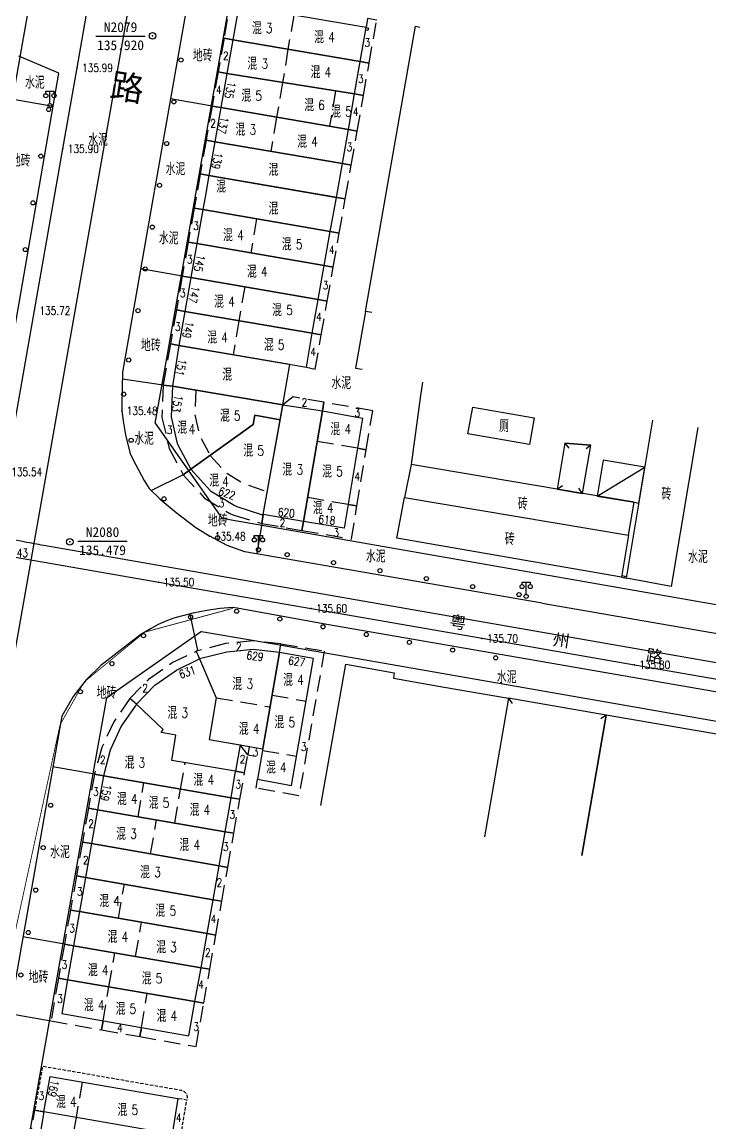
# Model space of a CAD drawing. Extents: x 529262 to 576451, y 2694391 to 2717535.
# Drawn here: x 563267.6 to 563351.5, y 2710639.8 to 2710773.9 of the extents above; entities that cross this region are included whole.
import ezdxf
from ezdxf.enums import TextEntityAlignment as Align
from ezdxf.xclip import XClip

# ---------------------------------------------------------------- set-up
doc = ezdxf.new("R2010")
doc.units = 0
doc.header["$XCLIPFRAME"] = 0
doc.linetypes.add('X5', pattern=[3, 2, -1])
for name, color, linetype in [('DLDW', 8, 'Continuous'), ('DLSS', 4, 'Continuous'), ('GCD', 8, 'Continuous'), ('JMD', 8, 'Continuous'), ('KZD', 8, 'Continuous'), ('PP-COM', 7, 'Continuous'), ('RD-中线', 40, 'Continuous'), ('RD-红线', 7, 'Continuous'), ('ZBTZ', 8, 'Continuous'), ('ZJ', 7, 'Continuous'), ('污水管径标注_W10-', 202, 'Continuous')]:
    doc.layers.add(name, color=color, linetype=linetype)
doc.styles.add('HZ', font='rs.shx', dxfattribs={"width": 0.8, "bigfont": 'hztxt.shx'})
doc.styles.add('等线体', font='simhei.ttf')
doc.linetypes.add('1161', pattern='A,0,[149,AAA.SHX,S=0.15,R=0,X=0,Y=0],-1.6', length=1.6)

# ---------------------------------------------------------------- blocks, each defined once
blk = doc.blocks.new('A$C19FD0107')
at = {"layer": 'RD-中线', "color": 8, "linetype": 'Continuous'}
blk.add_lwpolyline([(-7960.88, 14986.93), (-7915.56, 15243.04, 0.015839), (-7911.03, 15274.38), (-7907.82, 15303, -0.015839), (-7903.29, 15334.35), (-7712.17, 16414.53, 0.000335), (-7712.11, 16414.93), (-7698.73, 16491.12, 0.000054), (-7698.72, 16491.18), (-7681.61, 16588.75)], format="xyb", dxfattribs=at)
at = {"layer": 'RD-中线', "color": 8}
blk.add_lwpolyline([(-7433.31, 16268.2), (-7445.44, 16270.31, -0.00032), (-7446.07, 16270.42), (-7580.09, 16293.87, 0.002484), (-7581.56, 16294.12), (-7591.96, 16295.83, -0.002386), (-7593.37, 16296.07), (-7727.75, 16319.52, -0.004068), (-7730.15, 16319.96), (-7740.24, 16321.9, 0.004219), (-7742.73, 16322.35), (-7875.73, 16345.48, -0.003742), (-7877.94, 16345.88), (-7887.44, 16347.68, 0.004018), (-7889.81, 16348.11), (-8013.19, 16369.43)], format="xyb", dxfattribs=at)
at = {"layer": 'RD-红线', "color": 8, "linetype": 'Continuous', "flags": 128}
for points in [[(-7737.78, 16338.71), (-7736.39, 16346.57), (-7726.64, 16401.64), (-7724.02, 16416.44)], [(-7714.16, 16334.43), (-7712.76, 16342.33), (-7702.98, 16397.6), (-7700.38, 16412.34)], [(-7733.13, 16227.24), (-7721.47, 16293.09), (-7720.08, 16300.95)]]:
    blk.add_lwpolyline(points, dxfattribs=at)
at = {"layer": 'RD-红线', "color": 8}
blk.add_lwpolyline([(-7714.16, 16334.43), (-7706.03, 16322.84, 0.41489)], format="xyb", dxfattribs=at)
for points in [[(-7706.03, 16322.84), (-7698.13, 16321.46), (-7606.27, 16305.43), (-7601.34, 16304.57)], [(-7708.52, 16309.06), (-7700.65, 16307.69), (-7611.55, 16292.14), (-7603.67, 16290.76)]]:
    blk.add_lwpolyline(points, dxfattribs=at)
at = {"layer": 'RD-红线', "color": 8, "linetype": 'Continuous'}
blk.add_lwpolyline([(-7708.52, 16309.06), (-7720.08, 16300.95, 0.413537)], format="xyb", dxfattribs=at)
blk = doc.blocks.new('gc170')
at = {"color": 8, "linetype": 'Continuous'}
blk.add_circle((0, 0), 0.5, dxfattribs=at)
blk = doc.blocks.new('gc097')
at = {"color": 8}
for p, q in [((-1, 2.9), (-1, 3.5)), ((-1, 3.5), (1, 3.5)), ((0, 0.5), (0, 3.5)), ((1, 3.5), (1, 2.9))]:
    blk.add_line(p, q, dxfattribs=at)
for centre in [(-1, 2.4), (1, 2.4), (0, 0)]:
    blk.add_circle(centre, 0.5, dxfattribs=at)
blk = doc.blocks.new('gc117')
at = {"color": 8}
blk.add_circle((0, 0), 0.8, dxfattribs=at)
blk.add_point((0, 0), dxfattribs=at)
blk = doc.blocks.new('GC200')
at = {"linetype": 'Continuous', "const_width": 0.2, "flags": 128}
blk.add_lwpolyline([(-0.1, 0, 1), (0.1, 0, 1)], format="xyb", close=True, dxfattribs=at)

msp = doc.modelspace()

# ---------------------------------------------------------------- linework, layer by layer
at = {"layer": 'DLDW', "color": 252, "linetype": 'Continuous', "elevation": -527.72, "flags": 128}
msp.add_lwpolyline([(563310.225, 2710738.498), (563309.452, 2710738.647), (563308.249, 2710731.745), (563309.061, 2710731.591)], dxfattribs=at)
at = {"layer": 'DLDW', "color": 252, "linetype": 'Continuous', "elevation": 135.853, "flags": 128}
msp.add_lwpolyline([(563330.038, 2710725.68), (563329.45, 2710722.427), (563321.943, 2710723.736), (563322.531, 2710726.989)], close=True, dxfattribs=at)
at = {"layer": 'DLSS', "linetype": 'Continuous', "elevation": 137.239, "flags": 128}
for points in [[(563323.637, 2710818.073), (563310.679, 2710820.339), (563308.687, 2710820.128), (563306.118, 2710819.672), (563304.028, 2710818.989), (563301.798, 2710818.069), (563300.092, 2710816.733), (563298.591, 2710815.489), (563297.239, 2710814.091), (563295.926, 2710812.417), (563294.795, 2710810.774), (563293.758, 2710808.799), (563288.816, 2710782.34), (563283.585, 2710752.568)], [(563283.585, 2710752.568), (563279.838, 2710731.239), (563279.749, 2710727.225), (563279.742, 2710726.529)]]:
    msp.add_lwpolyline(points, dxfattribs=at)
at = {"layer": 'DLSS', "linetype": 'Continuous'}
for points in [[(563269.465, 2710752.568), (563272.077, 2710767.681), (563267.186, 2710769.729)], [(563265.124, 2710731.306), (563265.997, 2710733.691), (563266.383, 2710734.729), (563269.465, 2710752.568)], [(563279.742, 2710726.529), (563279.913, 2710725.296), (563280.186, 2710723.615), (563280.765, 2710721.296), (563281.445, 2710719.934), (563282.47, 2710718.064), (563283.108, 2710717.086), (563284.409, 2710715.753), (563286.384, 2710714.142), (563288.778, 2710712.32), (563290.479, 2710711.242)], [(563330.984, 2710703.096), (563294.737, 2710709.369), (563292.578, 2710710.14), (563290.479, 2710711.242)], [(563293.253, 2710702.575), (563291.763, 2710702.448), (563290.112, 2710702.193), (563288.415, 2710701.865), (563286.231, 2710701.296), (563285.321, 2710700.969), (563284.203, 2710700.497), (563283.332, 2710700.022), (563282.053, 2710699.297), (563277.183, 2710695.523), (563275.395, 2710693.775), (563273.819, 2710691.712), (563272.435, 2710689.339), (563266.05, 2710653.101), (563271.115, 2710652.194)], [(563364.998, 2710690.043), (563327.999, 2710696.468), (563304.738, 2710700.499), (563293.795, 2710702.504), (563293.253, 2710702.575)], [(563330.984, 2710703.096), (563364.062, 2710697.373), (563364.998, 2710697.212)]]:
    msp.add_lwpolyline(points, dxfattribs=at)
at = {"layer": 'DLSS', "linetype": 'Continuous', "const_width": 0.1, "elevation": 24.543, "flags": 128}
msp.add_lwpolyline([(563293.254, 2710702.46), (563282.549, 2710699.569), (563275.156, 2710693.485), (563272.229, 2710688.281), (563263.761, 2710649.245), (563261.067, 2710624.833), (563259.77, 2710618.629), (563259.595, 2710614.136), (563260.883, 2710610.583), (563262.962, 2710606.832), (563264.936, 2710604.632), (563270.037, 2710601.983), (563275.245, 2710600.289), (563315.937, 2710594.555), (563375.452, 2710586.437), (563385.68, 2710586.666), (563387.357, 2710587.117)], dxfattribs=at)
at = {"layer": 'JMD', "linetype": 'Continuous'}
for p, q in [((563333.763, 2710722.611), (563334.253, 2710721.979)), ((563336.914, 2710722.349), (563336.374, 2710721.884)), ((563337.682, 2710716.153, 135.733), (563343.527, 2710719.653, 135.733)), ((563332.808, 2710716.978), (563333.46, 2710717.442)), ((563335.914, 2710716.452), (563335.451, 2710717.104)), ((563341.023, 2710706.187), (563341.059, 2710706.384)), ((563326.889, 2710691.51), (563327.349, 2710690.856)), ((563338.789, 2710689.451), (563338.135, 2710688.99))]:
    msp.add_line(p, q, dxfattribs=at)
at = {"layer": 'JMD', "linetype": 'X5'}
for points in [[(563294.034, 2710775.877), (563294.223, 2710776.982), (563293.134, 2710777.168), (563292.215, 2710771.938), (563293.283, 2710771.75)], [(563304.213, 2710726.528), (563304.394, 2710727.573), (563300.624, 2710728.226), (563299.39, 2710727.274)], [(563288.163, 2710719.411), (563287.23, 2710718.753), (563289.853, 2710715.884), (563292.939, 2710714.003), (563293.401, 2710713.823), (563296.835, 2710712.808), (563296.982, 2710713.888)], [(563301.903, 2710713.067), (563301.711, 2710711.962), (563307.745, 2710710.915), (563308.412, 2710714.937), (563307.343, 2710715.114)], [(563298.972, 2710697.097), (563299.142, 2710698.129), (563295.767, 2710698.491), (563292.375, 2710698.169), (563288.819, 2710697.233), (563289.226, 2710696.295)], [(563298.972, 2710697.097), (563299.142, 2710698.129), (563304.432, 2710697.257), (563301.342, 2710679.622), (563296.125, 2710680.568), (563296.307, 2710681.671)]]:
    msp.add_lwpolyline(points, dxfattribs=at)
at = {"layer": 'JMD', "linetype": 'Continuous', "flags": 128}
for points, elevation in [([(563294.034, 2710775.877), (563293.283, 2710771.75), (563308.801, 2710769.095), (563309.521, 2710773.223)], 136.231), ([(563308.112, 2710765.147), (563308.801, 2710769.095), (563293.283, 2710771.75), (563292.536, 2710767.64)], -527.373), ([(563292.536, 2710767.64), (563291.832, 2710763.485), (563307.366, 2710760.807), (563308.112, 2710765.147)], 137.248), ([(563291.832, 2710763.485), (563291.093, 2710759.322), (563306.639, 2710756.663), (563307.366, 2710760.807)], 136.094), ([(563291.093, 2710759.322), (563290.373, 2710755.204), (563305.908, 2710752.541), (563306.639, 2710756.663)], 136.1), ([(563289.631, 2710751.058), (563288.901, 2710746.904), (563304.424, 2710744.231), (563305.161, 2710748.391)], 135.941), ([(563288.901, 2710746.904), (563288.17, 2710742.775), (563303.707, 2710740.101), (563304.424, 2710744.231)], 135.99), ([(563288.17, 2710742.775), (563287.447, 2710738.648), (563302.977, 2710735.975), (563303.707, 2710740.101)], 135.953), ([(563287.447, 2710738.648), (563286.714, 2710734.495), (563302.251, 2710731.836), (563302.977, 2710735.975)], 135.971), ([(563286.714, 2710734.495), (563285.915, 2710729.54), (563299.39, 2710727.274), (563300.23, 2710732.182)], 135.985), ([(563299.39, 2710727.274), (563304.213, 2710726.528), (563301.903, 2710713.067), (563296.982, 2710713.888), (563299.405, 2710727.359)], 135.985), ([(563299.063, 2710725.454), (563295.982, 2710726.008), (563295.777, 2710724.866), (563288.163, 2710719.411), (563290.58, 2710716.766), (563293.443, 2710715.021), (563293.782, 2710714.889), (563296.779, 2710713.916), (563296.982, 2710713.888)], 135.87), ([(563338.42, 2710720.507), (563337.682, 2710716.153), (563342.193, 2710715.388), (563342.796, 2710715.287), (563343.527, 2710719.653)], 135.733), ([(563289.226, 2710696.295), (563291.268, 2710691.583), (563290.388, 2710686.488), (563296.943, 2710685.356), (563298.972, 2710697.097), (563295.761, 2710697.44), (563292.551, 2710697.135), (563289.226, 2710696.295)], 136.148), ([(563281.533, 2710690.798), (563283.798, 2710693.106), (563286.423, 2710694.952), (563289.226, 2710696.295), (563291.268, 2710691.583), (563290.388, 2710686.488), (563294.192, 2710685.831), (563293.63, 2710682.634), (563285.836, 2710683.94), (563286.342, 2710687.003), (563284.544, 2710687.333), (563284.798, 2710687.721), (563281.533, 2710690.798)], 135.692), ([(563281.533, 2710690.798), (563279.685, 2710688.128), (563278.329, 2710685.197), (563277.524, 2710682.067), (563293.08, 2710679.393), (563293.63, 2710682.634), (563285.836, 2710683.94), (563286.342, 2710687.003), (563284.544, 2710687.333), (563284.798, 2710687.721), (563281.533, 2710690.798)], 135.692), ([(563292.338, 2710675.247), (563293.08, 2710679.393), (563277.524, 2710682.067), (563276.793, 2710677.93)], 135.706), ([(563291.609, 2710671.092), (563292.338, 2710675.247), (563276.793, 2710677.93), (563276.052, 2710673.802)], 135.698), ([(563290.878, 2710666.971), (563291.609, 2710671.092), (563276.052, 2710673.802), (563275.332, 2710669.683), (563290.878, 2710666.971)], 135.691), ([(563290.151, 2710662.849), (563290.878, 2710666.971), (563275.332, 2710669.683), (563274.604, 2710665.517)], 135.712), ([(563273.866, 2710661.364), (563289.42, 2710658.682), (563290.151, 2710662.849), (563274.604, 2710665.517)], 135.7), ([(563273.126, 2710657.221), (563288.674, 2710654.546), (563289.42, 2710658.682), (563273.866, 2710661.364)], 135.7), ([(563272.428, 2710653.083), (563287.92, 2710650.38), (563288.674, 2710654.546), (563273.126, 2710657.221)], 135.7), ([(563271.033, 2710645.432), (563286.59, 2710642.74), (563285.885, 2710638.406), (563270.248, 2710641.127)], 135.744), ([(563270.248, 2710641.127), (563269.54, 2710637.017), (563285.119, 2710634.267), (563285.885, 2710638.406)], 135.742)]:
    msp.add_lwpolyline(points, close=True, dxfattribs=dict(at, elevation=elevation))
at = {"layer": 'JMD', "linetype": 'X5', "flags": 128}
for points, elevation in [([(563300.716, 2710774.739), (563300.008, 2710770.6)], 136.246), ([(563300.008, 2710770.6), (563299.359, 2710766.548)], 136.246), ([(563299.359, 2710766.548), (563298.629, 2710762.313)], 136.246), ([(563298.629, 2710762.313), (563297.918, 2710758.155)], 136.246), ([(563296.188, 2710749.932), (563295.472, 2710745.773)], 135.941), ([(563294.73, 2710741.646), (563294.019, 2710737.517)], 135.953), ([(563294.019, 2710737.517), (563293.309, 2710733.366)], 135.953), ([(563308.495, 2710721.969), (563303.575, 2710722.814)], -527.138), ([(563307.343, 2710715.114), (563302.4, 2710715.963)], 135.746), ([(563291.268, 2710691.583), (563297.823, 2710690.45)], 135.692), ([(563296.918, 2710685.163), (563301.052, 2710684.441)], 137.242), ([(563286.927, 2710680.451), (563287.465, 2710683.667)], 135.698), ([(563281.745, 2710677.075), (563282.457, 2710681.219)], 135.698), ([(563286.214, 2710676.304), (563286.927, 2710680.451)], 135.698), ([(563283.264, 2710672.546), (563283.979, 2710676.69)], 135.691), ([(563279.341, 2710664.704), (563280.066, 2710668.857)], 135.7), ([(563281.434, 2710660.059), (563282.148, 2710664.222)], 135.7), ([(563278.189, 2710656.35), (563278.904, 2710660.495)], 135.7), ([(563277.475, 2710652.202), (563278.189, 2710656.35)], 135.7), ([(563282.14, 2710651.388), (563282.855, 2710655.547)], 135.7), ([(563274.925, 2710644.759), (563274.174, 2710640.444)], 135.744), ([(563274.174, 2710640.444), (563273.447, 2710636.327)], 135.744)]:
    msp.add_lwpolyline(points, dxfattribs=dict(at, elevation=elevation))
at = {"layer": 'JMD', "linetype": 'X5'}
for points, elevation in [([(563308.801, 2710769.095), (563309.902, 2710768.901), (563310.825, 2710774.141), (563309.71, 2710774.332), (563309.521, 2710773.223)], 136.231), ([(563293.283, 2710771.75), (563292.215, 2710771.938), (563291.492, 2710767.823), (563292.536, 2710767.64)], 136.231), ([(563308.112, 2710765.147), (563309.206, 2710764.954), (563309.902, 2710768.901), (563308.801, 2710769.095)], 137.248), ([(563292.536, 2710767.64), (563291.492, 2710767.823), (563290.763, 2710763.673), (563291.832, 2710763.485)], 137.248), ([(563307.366, 2710760.807), (563308.442, 2710760.617), (563309.206, 2710764.954), (563308.112, 2710765.147)], 136.094), ([(563291.832, 2710763.485), (563290.763, 2710763.673), (563290.032, 2710759.508), (563291.093, 2710759.322)], 136.094), ([(563306.639, 2710756.663), (563307.712, 2710756.474), (563308.442, 2710760.617), (563307.366, 2710760.807)], 136.094), ([(563291.093, 2710759.322), (563290.032, 2710759.508), (563289.309, 2710755.391), (563290.373, 2710755.204)], 136.094), ([(563307.024, 2710752.568), (563307.712, 2710756.474), (563306.639, 2710756.663)], 136.015), ([(563290.373, 2710755.204), (563289.309, 2710755.391), (563288.813, 2710752.568)], 136.015), ([(563288.813, 2710752.568), (563288.58, 2710751.243), (563289.631, 2710751.058)], 136.015), ([(563305.161, 2710748.391), (563306.255, 2710748.198), (563306.986, 2710752.351), (563305.908, 2710752.541)], 135.941), ([(563305.908, 2710752.541), (563306.986, 2710752.351), (563307.024, 2710752.568)], 136.015), ([(563289.631, 2710751.058), (563288.58, 2710751.243), (563287.85, 2710747.089), (563288.901, 2710746.904)], 135.941), ([(563304.424, 2710744.231), (563305.522, 2710744.038), (563306.255, 2710748.198), (563305.161, 2710748.391)], 135.941), ([(563288.901, 2710746.904), (563287.85, 2710747.089), (563287.125, 2710742.959), (563288.17, 2710742.775)], 135.941), ([(563303.707, 2710740.101), (563304.795, 2710739.909), (563305.522, 2710744.038), (563304.424, 2710744.231)], 135.953), ([(563288.17, 2710742.775), (563287.125, 2710742.959), (563286.4, 2710738.832), (563287.447, 2710738.648)], 135.953), ([(563302.977, 2710735.975), (563304.068, 2710735.783), (563304.795, 2710739.909), (563303.707, 2710740.101)], 135.953), ([(563287.447, 2710738.648), (563286.4, 2710738.832), (563285.67, 2710734.678), (563286.714, 2710734.495)], 135.953), ([(563302.251, 2710731.836), (563303.335, 2710731.622), (563304.068, 2710735.783), (563302.977, 2710735.975)], 135.953), ([(563286.714, 2710734.495), (563285.67, 2710734.678), (563284.79, 2710729.664), (563285.915, 2710729.54)], 135.971), ([(563285.915, 2710729.54), (563284.79, 2710729.664), (563284.646, 2710725.712), (563285.527, 2710721.959), (563287.23, 2710718.753), (563288.163, 2710719.411)], 135.87), ([(563308.495, 2710721.969), (563309.551, 2710721.794), (563310.34, 2710726.543), (563304.394, 2710727.573), (563304.213, 2710726.528)], -527.138), ([(563307.343, 2710715.114), (563308.412, 2710714.937), (563309.551, 2710721.794), (563308.495, 2710721.969)], 135.746), ([(563296.982, 2710713.888), (563296.835, 2710712.808), (563301.711, 2710711.962), (563301.903, 2710713.067)], 135.87), ([(563281.533, 2710690.798), (563280.724, 2710691.467), (563283.118, 2710693.906), (563285.892, 2710695.857), (563288.819, 2710697.233), (563289.226, 2710696.295)], 135.692), ([(563281.533, 2710690.798), (563280.724, 2710691.467), (563278.774, 2710688.649), (563277.338, 2710685.53), (563276.423, 2710682.278), (563277.524, 2710682.067)], 135.692), ([(563293.63, 2710682.634), (563294.711, 2710682.443), (563295.096, 2710684.617), (563294.192, 2710685.831)], 136.148), ([(563277.524, 2710682.067), (563276.423, 2710682.278), (563275.69, 2710678.125), (563276.793, 2710677.93)], 135.706), ([(563293.08, 2710679.393), (563294.138, 2710679.206), (563294.711, 2710682.443), (563293.63, 2710682.634)], 135.706), ([(563292.338, 2710675.247), (563293.404, 2710675.058), (563294.138, 2710679.206), (563293.08, 2710679.393)], 135.698), ([(563276.793, 2710677.93), (563275.69, 2710678.125), (563274.961, 2710673.994), (563276.052, 2710673.802)], 135.698), ([(563291.609, 2710671.092), (563292.668, 2710670.904), (563293.404, 2710675.058), (563292.338, 2710675.247)], 135.691), ([(563276.052, 2710673.802), (563274.961, 2710673.994), (563274.235, 2710669.877), (563275.332, 2710669.683)], 135.691), ([(563290.878, 2710666.971), (563291.939, 2710666.783), (563292.668, 2710670.904), (563291.609, 2710671.092)], 135.691), ([(563275.332, 2710669.683), (563274.235, 2710669.877), (563273.5, 2710665.712), (563274.604, 2710665.517)], 135.691), ([(563290.151, 2710662.849), (563291.209, 2710662.662), (563291.939, 2710666.783), (563290.878, 2710666.971)], 135.7), ([(563274.604, 2710665.517), (563273.5, 2710665.712), (563272.767, 2710661.558), (563273.866, 2710661.364)], 135.7), ([(563289.42, 2710658.682), (563290.472, 2710658.496), (563291.209, 2710662.662), (563290.151, 2710662.849)], 135.7), ([(563273.866, 2710661.364), (563272.767, 2710661.558), (563272.036, 2710657.413), (563273.126, 2710657.221)], 135.7), ([(563288.674, 2710654.546), (563289.739, 2710654.357), (563290.472, 2710658.496), (563289.42, 2710658.682)], 135.7), ([(563273.126, 2710657.221), (563272.036, 2710657.413), (563271.115, 2710652.194), (563277.282, 2710651.108), (563277.475, 2710652.202)], 135.7), ([(563282.14, 2710651.388), (563281.946, 2710650.286), (563288.805, 2710649.078), (563289.739, 2710654.357), (563288.674, 2710654.546)], 135.7), ([(563277.475, 2710652.202), (563277.282, 2710651.108), (563281.946, 2710650.286), (563282.14, 2710651.388)], 135.7), ([(563269.54, 2710637.017), (563268.444, 2710637.211), (563269.171, 2710641.318), (563270.248, 2710641.127)], 135.729)]:
    msp.add_lwpolyline(points, dxfattribs=dict(at, elevation=elevation))
at = {"layer": 'JMD', "linetype": 'Continuous', "flags": 128}
for points, elevation in [([(563311.893, 2710752.568), (563315.546, 2710773.401), (563316.091, 2710773.299)], 135.972), ([(563309.521, 2710773.223), (563309.827, 2710773.156), (563309.747, 2710772.873), (563309.468, 2710772.922)], 136.222), ([(563305.75, 2710752.568), (563290.373, 2710755.204), (563289.901, 2710752.568)], 136.015), ([(563289.901, 2710752.568), (563289.631, 2710751.058), (563305.161, 2710748.391), (563305.908, 2710752.541), (563305.75, 2710752.568)], 136.015), ([(563305.75, 2710752.568), (563305.908, 2710752.541), (563305.912, 2710752.568)], 136.1), ([(563310.225, 2710738.498), (563309.452, 2710738.647), (563311.893, 2710752.568)], 135.972), ([(563349.953, 2710724.482), (563346.717, 2710705.134), (563341.267, 2710706.142), (563344.485, 2710725.384)], -527.258)]:
    msp.add_lwpolyline(points, dxfattribs=dict(at, elevation=elevation))
at = {"layer": 'JMD', "linetype": 'X5', "flags": 128}
for points in [[(563305.807, 2710765.516), (563305.063, 2710761.204)], [(563288.772, 2710729.06), (563288.666, 2710726.088), (563289.257, 2710723.473), (563290.518, 2710721.099)], [(563290.518, 2710721.099), (563292.427, 2710719.01), (563294.723, 2710717.61), (563294.749, 2710717.6), (563297.489, 2710716.711)], [(563298.072, 2710691.891), (563302.227, 2710691.165)], [(563295.273, 2710685.644), (563295.096, 2710684.617), (563296.766, 2710684.329)]]:
    msp.add_lwpolyline(points, dxfattribs=at)
at = {"layer": 'JMD', "linetype": 'Continuous', "flags": 128}
for points in [[(563288.163, 2710719.411), (563295.777, 2710724.866), (563295.982, 2710726.008), (563299.063, 2710725.454), (563299.39, 2710727.274), (563285.915, 2710729.54), (563285.783, 2710725.818), (563286.481, 2710722.729), (563286.581, 2710722.389), (563288.163, 2710719.411)], [(563336.914, 2710722.349), (563333.763, 2710722.611), (563332.808, 2710716.978), (563335.914, 2710716.452), (563336.914, 2710722.349)], [(563342.193, 2710715.388), (563315.026, 2710719.992), (563314.218, 2710715.969), (563341.518, 2710711.403)], [(563341.518, 2710711.403), (563340.657, 2710706.255), (563313.279, 2710711.03), (563314.218, 2710715.969)], [(563298.972, 2710697.097), (563296.307, 2710681.671), (563300.431, 2710680.885), (563303.135, 2710696.36)]]:
    msp.add_lwpolyline(points, close=True, dxfattribs=at)
at = {"layer": 'JMD', "linetype": 'Continuous'}
msp.add_lwpolyline([(563304.213, 2710726.528), (563309.112, 2710725.64), (563306.857, 2710712.217), (563301.903, 2710713.067)], close=True, dxfattribs=at)
msp.add_lwpolyline([(563333.763, 2710722.611), (563336.914, 2710722.349)], dxfattribs=at)
at = {"layer": 'JMD', "linetype": 'Continuous', "flags": 128}
for points in [[(563340.693, 2710706.452), (563341.3, 2710706.339)], [(563340.657, 2710706.255), (563341.267, 2710706.142)], [(563303.995, 2710678.461), (563307.062, 2710695.66), (563312.967, 2710694.591), (563312.858, 2710693.974), (563319.066, 2710692.88), (563326.889, 2710691.51), (563323.948, 2710674.627)], [(563335.81, 2710672.347), (563338.789, 2710689.451), (563326.889, 2710691.51), (563323.948, 2710674.627)], [(563364.998, 2710684.946), (563338.789, 2710689.451), (563335.81, 2710672.347)]]:
    msp.add_lwpolyline(points, dxfattribs=at)
at = {"layer": 'JMD', "linetype": 'X5', "ltscale": 0.2, "elevation": 135.742, "flags": 128}
msp.add_lwpolyline([(563270.248, 2710641.127), (563269.171, 2710641.318), (563270.124, 2710646.691), (563286.939, 2710643.773, -0.4598594), (563287.674, 2710642.56), (563286.59, 2710642.74)], format="xyb", dxfattribs=at)
at = {"layer": 'JMD', "linetype": 'X5', "ltscale": 0.2, "elevation": 135.755, "flags": 128}
msp.add_lwpolyline([(563285.885, 2710638.406), (563286.954, 2710638.228), (563287.674, 2710642.56)], dxfattribs=at)
at = {"layer": 'KZD', "linetype": 'Continuous'}
for p, q in [((563276.603, 2710772.172), (563282.603, 2710772.172)), ((563274.405, 2710710.645), (563280.405, 2710710.645))]:
    msp.add_line(p, q, dxfattribs=at)
at = {"layer": 'ZBTZ', "linetype": '1161', "flags": 128}
for points, elevation in [([(563266.254, 2710764.542), (563271.381, 2710763.656)], 136.033), ([(563290.763, 2710763.673), (563285.692, 2710764.564)], 136.094), ([(563287.125, 2710742.959), (563282.053, 2710743.85)], 135.953), ([(563284.79, 2710729.664), (563279.819, 2710730.377)], -526.405), ([(563316.392, 2710730.021), (563316.168, 2710728.382), (563315.026, 2710719.992)], -525.955), ([(563287.23, 2710718.753), (563283.359, 2710716.829)], 135.87), ([(563296.835, 2710712.808), (563296.196, 2710709.117)], -527.068), ([(563289.013, 2710697.324), (563288.091, 2710701.78)], 136.148), ([(563276.42, 2710682.262), (563271.345, 2710683.156)], 135.72), ([(563272.767, 2710661.558), (563267.697, 2710662.451)], 135.671)]:
    msp.add_lwpolyline(points, dxfattribs=dict(at, elevation=elevation))
at = {"layer": '污水管径标注_W10-'}
for points in [[(563248.399, 2710620.568), (563251.853, 2710640.267), (563253.58, 2710650.117), (563255.307, 2710659.967), (563258.761, 2710679.666), (563262.215, 2710699.366), (563263.94, 2710709.207), (563265.669, 2710719.065), (563269.121, 2710738.757), (563272.576, 2710758.464), (563274.302, 2710768.306), (563276.03, 2710778.164), (563279.483, 2710797.855)], [(563205.458, 2710719.476), (563225.162, 2710716.048), (563236.844, 2710714.016), (563244.861, 2710712.593), (563263.94, 2710709.207), (563284.258, 2710705.672), (563302.836, 2710702.439), (563323.667, 2710698.819), (563342.245, 2710695.589), (563363.076, 2710691.969), (563381.654, 2710688.74), (563402.485, 2710685.119), (563411.625, 2710683.53), (563422.188, 2710681.685), (563441.889, 2710678.243), (563450.479, 2710676.743), (563461.591, 2710674.8), (563481.292, 2710671.356), (563489.881, 2710669.854), (563500.992, 2710667.904), (563520.691, 2710664.446), (563529.282, 2710662.938)]]:
    msp.add_lwpolyline(points, dxfattribs=at)

# ---------------------------------------------------------------- block references
at = {"layer": 'DLDW', "color": 252, "linetype": 'Continuous', "xscale": 0.5, "yscale": 0.5, "zscale": 0.5}
for p in [(563270.987, 2710763.724), (563296.406, 2710709.612), (563296.41, 2710709.602), (563329.042, 2710703.919)]:
    msp.add_blockref('gc097', p, dxfattribs=at)
at = {"layer": 'GCD', "linetype": 'Continuous'}
ref = msp.add_blockref('GC200', (563274.306, 2710768.318, 135.99), dxfattribs=dict(at, xscale=0.5, yscale=0.5, zscale=0.5))
ref.add_attrib('height', '135.99', dxfattribs={"linetype": 'Continuous', "height": 1, "style": 'HZ', "width": 0.8}).set_placement((563274.906, 2710768.318, 135.99), align=Align.MIDDLE_LEFT)
ref = msp.add_blockref('GC200', (563272.582, 2710758.453, 135.9), dxfattribs=dict(at, xscale=0.5, yscale=0.5, zscale=0.5))
ref.add_attrib('height', '135.90', dxfattribs={"linetype": 'Continuous', "height": 1, "style": 'HZ', "width": 0.8}).set_placement((563273.182, 2710758.453, 135.9), align=Align.MIDDLE_LEFT)
ref = msp.add_blockref('GC200', (563269.111, 2710738.734, 135.72), dxfattribs=dict(at, xscale=0.5, yscale=0.5, zscale=0.5))
ref.add_attrib('height', '135.72', dxfattribs={"linetype": 'Continuous', "height": 1, "style": 'HZ', "width": 0.8}).set_placement((563269.711, 2710738.734, 135.72), align=Align.MIDDLE_LEFT)
ref = msp.add_blockref('GC200', (563279.742, 2710726.529, 135.478), dxfattribs=dict(at, xscale=0.5, yscale=0.5))
ref.add_attrib('height', '135.48', dxfattribs={"linetype": 'Continuous', "height": 1, "style": 'HZ', "width": 0.8}).set_placement((563280.342, 2710726.529, 135.478), align=Align.MIDDLE_LEFT)
ref = msp.add_blockref('GC200', (563265.681, 2710719.092, 135.54), dxfattribs=dict(at, xscale=0.5, yscale=0.5, zscale=0.5))
ref.add_attrib('height', '135.54', dxfattribs={"linetype": 'Continuous', "height": 1, "style": 'HZ', "width": 0.8}).set_placement((563266.281, 2710719.092, 135.54), align=Align.MIDDLE_LEFT)
ref = msp.add_blockref('GC200', (563290.479, 2710711.242, 135.476), dxfattribs=dict(at, xscale=0.5, yscale=0.5))
ref.add_attrib('height', '135.48', dxfattribs={"linetype": 'Continuous', "height": 1, "style": 'HZ', "width": 0.8}).set_placement((563291.079, 2710711.242, 135.476), align=Align.MIDDLE_LEFT)
ref = msp.add_blockref('GC200', (563263.944, 2710709.22, 135.43), dxfattribs=dict(at, xscale=0.5, yscale=0.5, zscale=0.5))
ref.add_attrib('height', '135.43', dxfattribs={"linetype": 'Continuous', "height": 1, "style": 'HZ', "width": 0.8}).set_placement((563264.544, 2710709.22, 135.43), align=Align.MIDDLE_LEFT)
ref = msp.add_blockref('GC200', (563284.23, 2710705.655, 135.5), dxfattribs=dict(at, xscale=0.5, yscale=0.5, zscale=0.5))
ref.add_attrib('height', '135.50', dxfattribs={"linetype": 'Continuous', "height": 1, "style": 'HZ', "width": 0.8}).set_placement((563284.83, 2710705.655, 135.5), align=Align.MIDDLE_LEFT)
ref = msp.add_blockref('GC200', (563302.852, 2710702.448, 135.6), dxfattribs=dict(at, xscale=0.5, yscale=0.5, zscale=0.5))
ref.add_attrib('height', '135.60', dxfattribs={"linetype": 'Continuous', "height": 1, "style": 'HZ', "width": 0.8}).set_placement((563303.452, 2710702.448, 135.6), align=Align.MIDDLE_LEFT)
ref = msp.add_blockref('GC200', (563323.682, 2710698.791, 135.7), dxfattribs=dict(at, xscale=0.5, yscale=0.5, zscale=0.5))
ref.add_attrib('height', '135.70', dxfattribs={"linetype": 'Continuous', "height": 1, "style": 'HZ', "width": 0.8}).set_placement((563324.282, 2710698.791, 135.7), align=Align.MIDDLE_LEFT)
ref = msp.add_blockref('GC200', (563342.226, 2710695.588, 135.8), dxfattribs=dict(at, xscale=0.5, yscale=0.5, zscale=0.5))
ref.add_attrib('height', '135.80', dxfattribs={"linetype": 'Continuous', "height": 1, "style": 'HZ', "width": 0.8}).set_placement((563342.826, 2710695.588, 135.8), align=Align.MIDDLE_LEFT)
at = {"layer": 'KZD', "linetype": 'Continuous', "xscale": 0.5, "yscale": 0.5, "zscale": 0.5}
for p in [(563283.512, 2710772.21, 135.92), (563273.415, 2710710.58, 135.479)]:
    msp.add_blockref('gc117', p, dxfattribs=at)
at = {"layer": 'PP-COM'}
ref = msp.add_blockref('A$C19FD0107', (570997.993, 2694390.603), dxfattribs=at)
XClip(ref).set_block_clipping_path([(-9366.4383134884, 14428.6043910822), (-3328.4480743363, 17452.7484863754)])
at = {"layer": 'ZBTZ', "linetype": 'Continuous'}
for p, xscale, yscale, zscale, rotation in [((563286.974, 2710769.274), 0.5000000000869873, 0.5000000000869873, 0.5000000000869873, 80.26106986816157), ((563286.1, 2710764.184), 0.5000000000869873, 0.5000000000869873, 0.5000000000869873, 80.26106986816157), ((563270.826, 2710763.247), 0.4999999998360554, 0.4999999998360554, 0.4999999998360554, 260.5969966801032), ((563285.227, 2710759.094), 0.5000000000869873, 0.5000000000869873, 0.5000000000869873, 80.26106986816157), ((563269.883, 2710757.558), 0.4999999998360554, 0.4999999998360554, 0.4999999998360554, 260.5969966801032), ((563284.353, 2710754.005), 0.5000000000869873, 0.5000000000869873, 0.5000000000869873, 80.26106986816157), ((563268.941, 2710751.869), 0.4999999998360554, 0.4999999998360554, 0.4999999998360554, 260.5969966801032), ((563283.479, 2710748.915), 0.5000000000869873, 0.5000000000869873, 0.5000000000869873, 80.26106986816157), ((563267.999, 2710746.18), 0.4999999998360554, 0.4999999998360554, 0.4999999998360554, 260.5969966801032), ((563282.606, 2710743.825), 0.5000000000869873, 0.5000000000869873, 0.5000000000869873, 80.26106986816157), ((563281.732, 2710738.736), 0.5000000000869873, 0.5000000000869873, 0.5000000000869873, 80.26106986816157), ((563280.6, 2710732.727), 0.5000000000869873, 0.5000000000869873, 0.5000000000869873, 80.26106986816157), ((563279.985, 2710728.556), 0.5000000000869873, 0.5000000000869873, 0.5000000000869873, 80.26106986816157), ((563280.888, 2710722.948), 0.4999999998177692, 0.4999999998177692, 0.4999999998177692, 99.14916109604205), ((563284.902, 2710715.804), 0.4999999998177692, 0.4999999998177692, 0.4999999998177692, 99.14916109604205), ((563291.437, 2710711.072), 0.500000000021343, 0.500000000021343, 0.500000000021343, 144.4683295587207), ((563299.911, 2710709.009), 0.5000000000283651, 0.5000000000283651, 0.5000000000283651, 170.2367887196968), ((563305.563, 2710708.036), 0.5000000000283651, 0.5000000000283651, 0.5000000000283651, 170.2367887196968), ((563311.215, 2710707.064), 0.5000000000283651, 0.5000000000283651, 0.5000000000283651, 170.2367887196968), ((563316.868, 2710706.091), 0.5000000000283651, 0.5000000000283651, 0.5000000000283651, 170.2367887196968), ((563322.52, 2710705.119), 0.5000000000283651, 0.5000000000283651, 0.5000000000283651, 170.2367887196968), ((563328.172, 2710704.146), 0.5000000000283651, 0.5000000000283651, 0.5000000000283651, 170.2367887196968), ((563293.757, 2710702.112), 0.5000000000531898, 0.5000000000531898, 0.5000000000531898, 349.812210959541), ((563288.134, 2710701.405), 0.4999999999899191, 0.4999999999899191, 0.4999999999899191, 7.167805310620143), ((563299.021, 2710701.166), 0.5000000000531898, 0.5000000000531898, 0.5000000000531898, 349.812210959541), ((563304.284, 2710700.221), 0.5000000000531898, 0.5000000000531898, 0.5000000000531898, 349.812210959541), ((563282.395, 2710699.139), 0.4999999999665473, 0.4999999999665473, 0.4999999999665473, 21.55111373407983), ((563309.548, 2710699.275), 0.5000000000531898, 0.5000000000531898, 0.5000000000531898, 349.812210959541), ((563314.811, 2710698.329), 0.5000000000531898, 0.5000000000531898, 0.5000000000531898, 349.812210959541), ((563320.074, 2710697.383), 0.5000000000531898, 0.5000000000531898, 0.5000000000531898, 349.812210959541), ((563278.547, 2710695.724), 0.4999999998526847, 0.4999999998526847, 0.4999999998526847, 41.57541507322335), ((563325.338, 2710696.437), 0.5000000000531898, 0.5000000000531898, 0.5000000000531898, 349.812210959541), ((563274.698, 2710692.31), 0.4999999998526847, 0.4999999998526847, 0.4999999998526847, 41.57541507322335), ((563271.084, 2710678.474), 0.4999999998765416, 0.4999999998765416, 0.4999999998765416, 80.00561680219863), ((563270.173, 2710673.305), 0.4999999998765416, 0.4999999998765416, 0.4999999998765416, 80.00561680219863), ((563269.262, 2710668.136), 0.4999999998765416, 0.4999999998765416, 0.4999999998765416, 80.00561680219863), ((563268.352, 2710662.967), 0.4999999998765416, 0.4999999998765416, 0.4999999998765416, 80.00561680219863), ((563267.441, 2710657.797), 0.4999999998765416, 0.4999999998765416, 0.4999999998765416, 80.00561680219863)]:
    msp.add_blockref('gc170', p, dxfattribs=dict(at, xscale=xscale, yscale=yscale, zscale=zscale, rotation=rotation))

# ---------------------------------------------------------------- texts
at = {"layer": 'DLDW', "color": 252, "linetype": 'Continuous', "style": 'HZ', "width": 0.8}
msp.add_text('厕', height=1.5, dxfattribs=at).set_placement((563326.344, 2710724.724), align=Align.MIDDLE)
at = {"layer": 'JMD', "linetype": 'Continuous', "style": 'HZ', "width": 0.8}
for s, p in [('混', (563296.821, 2710773.154)), ('混', (563304.404, 2710772.07)), ('混', (563296.262, 2710768.834)), ('混', (563303.965, 2710767.805)), ('混', (563295.522, 2710764.938)), ('混', (563303.19, 2710763.787)), ('混', (563306.464, 2710762.998)), ('混', (563294.811, 2710760.8)), ('混', (563302.333, 2710759.336)), ('混', (563298.841, 2710755.915)), ('混', (563292.451, 2710753.861)), ('混', (563298.841, 2710751.178)), ('混', (563293.294, 2710747.938)), ('混', (563300.454, 2710746.827)), ('混', (563296.206, 2710743.492)), ('混', (563292.2, 2710739.84)), ('混', (563299.275, 2710738.817)), ('混', (563291.375, 2710735.482)), ('混', (563298.274, 2710734.576)), ('混', (563293.21, 2710730.944)), ('混', (563292.912, 2710725.95)), ('混', (563287.722, 2710724.484)), ('混', (563306.378, 2710724.312)), ('混', (563295.77, 2710721.69)), ('混', (563300.529, 2710719.375)), ('混', (563305.365, 2710719.141)), ('混', (563291.621, 2710718.035)), ('砖', (563346.758, 2710716.386)), ('砖', (563329.234, 2710715.205)), ('混', (563304.237, 2710714.698)), ('砖', (563327.636, 2710710.911)), ('混', (563300.616, 2710693.753)), ('混', (563294.431, 2710693.259)), ('混', (563286.52, 2710689.741)), ('混', (563299.552, 2710688.591)), ('混', (563295.213, 2710687.792)), ('混', (563281.291, 2710683.67)), ('混', (563298.527, 2710683.087)), ('混', (563289.685, 2710681.589)), ('混', (563280.355, 2710679.243)), ('混', (563284.231, 2710678.79)), ('混', (563289.221, 2710677.924)), ('混', (563280.262, 2710674.995)), ('混', (563287.974, 2710673.646)), ('混', (563283.179, 2710670.32)), ('混', (563278.215, 2710666.814)), ('混', (563285.048, 2710665.634)), ('混', (563279.221, 2710662.451)), ('混', (563285.153, 2710661.184)), ('混', (563276.821, 2710658.377)), ('混', (563283.378, 2710657.387)), ('混', (563276.327, 2710654.13)), ('混', (563280.203, 2710653.677)), ('混', (563285.193, 2710652.811)), ('混', (563272.93, 2710642.329)), ('混', (563280.433, 2710641.357))]:
    msp.add_text(s, height=1.5, dxfattribs=at).set_placement(p, align=Align.MIDDLE_RIGHT)
for s, p in [('3', (563297.321, 2710773.154)), ('4', (563304.904, 2710772.07)), ('3', (563296.762, 2710768.834)), ('4', (563304.465, 2710767.805)), ('5', (563296.022, 2710764.938)), ('6', (563303.69, 2710763.787)), ('5', (563306.964, 2710762.998)), ('3', (563295.311, 2710760.8)), ('4', (563302.833, 2710759.336)), ('4', (563293.794, 2710747.938)), ('5', (563300.954, 2710746.827)), ('4', (563296.706, 2710743.492)), ('4', (563292.7, 2710739.84)), ('5', (563299.775, 2710738.817)), ('4', (563291.875, 2710735.482)), ('5', (563298.774, 2710734.576)), ('5', (563293.412, 2710725.95)), ('4', (563287.895, 2710724.302)), ('4', (563306.878, 2710724.312)), ('5', (563296.27, 2710721.69)), ('3', (563301.029, 2710719.375)), ('5', (563305.865, 2710719.141)), ('4', (563291.978, 2710717.912)), ('4', (563304.737, 2710714.698)), ('4', (563301.116, 2710693.753)), ('3', (563294.931, 2710693.259)), ('3', (563287.02, 2710689.741)), ('5', (563300.052, 2710688.591)), ('4', (563295.713, 2710687.792)), ('3', (563281.791, 2710683.67)), ('4', (563299.027, 2710683.087)), ('4', (563290.185, 2710681.589)), ('4', (563280.855, 2710679.243)), ('5', (563284.731, 2710678.79)), ('4', (563289.721, 2710677.924)), ('3', (563280.762, 2710674.995)), ('4', (563288.474, 2710673.646)), ('3', (563283.679, 2710670.32)), ('4', (563278.715, 2710666.814)), ('5', (563285.548, 2710665.634)), ('4', (563279.721, 2710662.451)), ('3', (563285.653, 2710661.184)), ('4', (563277.321, 2710658.377)), ('5', (563283.878, 2710657.387)), ('4', (563276.827, 2710654.13)), ('5', (563280.703, 2710653.677)), ('4', (563285.693, 2710652.811)), ('4', (563273.43, 2710642.329)), ('5', (563280.933, 2710641.357))]:
    msp.add_text(s, height=1.2, dxfattribs=at).set_placement(p, align=Align.MIDDLE_LEFT)
at = {"layer": 'KZD', "linetype": 'Continuous', "style": '等线体'}
for s, p in [('N2079', (563279.603, 2710773.272)), ('135.920', (563279.603, 2710771.072)), ('N2080', (563277.405, 2710711.745)), ('135.479', (563277.405, 2710709.545))]:
    msp.add_text(s, height=1.2, dxfattribs=at).set_placement(p, align=Align.MIDDLE)
at = {"layer": 'ZJ', "color": 8, "linetype": 'Continuous', "style": 'HZ', "width": 0.8}
for s, height, p in [('地砖', 1.5, (563289.616, 2710769.906)), ('3', 1, (563309.684, 2710771.409, -137.468)), ('2', 1, (563292.425, 2710769.79, -137.468)), ('水泥', 1.5, (563269.154, 2710766.612)), ('3', 1, (563308.884, 2710766.982, -137.468)), ('4', 1, (563291.576, 2710765.64, -137.468)), ('4', 1, (563308.262, 2710762.971, -137.468)), ('2', 1, (563290.882, 2710761.555, -137.468)), ('水泥', 1.5, (563276.859, 2710759.643)), ('3', 1, (563307.506, 2710758.675, -137.468)), ('地砖', 1.5, (563267.42, 2710757.099)), ('水泥', 1.5, (563286.302, 2710756.077)), ('3', 1, (563288.798, 2710749.078, -137.468)), ('水泥', 1.5, (563285.473, 2710747.643)), ('4', 1, (563305.333, 2710746.142, -137.468)), ('3', 1, (563288.03, 2710744.994, -137.468)), ('3', 1, (563287.197, 2710740.885, -137.468)), ('3', 1, (563304.582, 2710741.84, -137.468)), ('3', 1, (563286.581, 2710736.779, -137.468)), ('4', 1, (563303.775, 2710737.982, -137.468)), ('地砖', 1.5, (563283.295, 2710734.598)), ('4', 1, (563303.069, 2710733.714, -137.468)), ('水泥', 1.5, (563306.505, 2710730.006)), ('2', 1, (563302.01, 2710727.551, -137.468)), ('3', 1, (563308.462, 2710726.299, -137.468)), ('水泥', 1.5, (563282.464, 2710723.236)), ('3', 1, (563285.588, 2710724.222, -137.468)), ('4', 1, (563308.445, 2710718.53, -137.468)), ('3', 1, (563291.914, 2710715.3, -137.468)), ('地砖', 1.5, (563291.455, 2710713.252)), ('2', 1, (563299.339, 2710712.884, -137.468)), ('3', 1, (563305.873, 2710711.71, -137.468)), ('水泥', 1.5, (563310.704, 2710708.881)), ('水泥', 1.5, (563349.983, 2710708.821)), ('2', 1, (563294.003, 2710697.799, 120.954)), ('水泥', 1.5, (563326.666, 2710694.168)), ('地砖', 1.5, (563277.883, 2710692.258)), ('2', 1, (563282.589, 2710692.74, 120.954)), ('3', 1, (563296.065, 2710684.969, 120.954)), ('3', 1, (563301.952, 2710685.604, 120.954)), ('2', 1, (563277.43, 2710684.002, 120.954)), ('2', 1, (563294.479, 2710684.088, 120.954)), ('3', 1, (563293.949, 2710681.026, 120.954)), ('3', 1, (563276.579, 2710680.134, 120.954)), ('3', 1, (563293.224, 2710677.348, 120.954)), ('2', 1, (563276.002, 2710676.221, 120.954)), ('水泥', 1.5, (563272.214, 2710672.848)), ('3', 1, (563292.445, 2710673.417, 120.954)), ('2', 1, (563275.354, 2710671.788, 120.954)), ('2', 1, (563291.639, 2710669.048, 120.954)), ('3', 1, (563274.621, 2710667.974, 120.954)), ('4', 1, (563290.91, 2710664.636, 120.954)), ('3', 1, (563273.687, 2710663.489, 120.954)), ('2', 1, (563290.229, 2710660.521, 120.954)), ('3', 1, (563272.752, 2710659.05, 120.954)), ('地砖', 1.5, (563269.598, 2710657.624)), ('4', 1, (563289.41, 2710656.633, 120.954)), ('3', 1, (563272.22, 2710654.899, 120.954)), ('4', 1, (563279.514, 2710651.345, 120.954)), ('3', 1, (563288.821, 2710651.499, 120.954)), ('3', 1, (563269.959, 2710643.07, 120.954)), ('4', 1, (563286.686, 2710640.403, 120.954))]:
    msp.add_text(s, height=height, dxfattribs=at).set_placement(p, align=Align.MIDDLE)
at = {"layer": 'ZJ', "color": 8, "linetype": 'Continuous', "style": '等线体'}
for s, height, rotation, p in [('路', 3, 350.9163, (563280.433, 2710766.006)), ('粤', 1.5, 351.92344, (563320.74, 2710700.808)), ('州', 1.5, 351.92344, (563333.324, 2710698.582)), ('路', 1.5, 351.92344, (563344.685, 2710696.674))]:
    msp.add_text(s, height=height, rotation=rotation, dxfattribs=at).set_placement(p, align=Align.MIDDLE)
at = {"layer": 'ZJ', "color": 8, "linetype": 'Continuous', "style": 'HZ', "width": 0.8}
for s, rotation, p in [('135', 258.13906, (563292.967, 2710765.604)), ('137', 258.13906, (563292.086, 2710761.318)), ('139', 258.13906, (563291.365, 2710756.993)), ('145', 258.13906, (563289.22, 2710744.511)), ('147', 258.13906, (563288.544, 2710740.683)), ('149', 258.13906, (563287.812, 2710736.404)), ('151', 258.13906, (563286.962, 2710731.817)), ('153', 258.13906, (563286.509, 2710727.399)), ('622', 340.68486, (563292.565, 2710716.481)), ('620', 354.05311, (563299.808, 2710714.111)), ('618', 354.05311, (563304.75, 2710713.252)), ('629', 352.27647, (563295.99, 2710696.651)), ('627', 351.83574, (563301.077, 2710695.986)), ('631', 18.95211, (563287.742, 2710694.7)), ('159', 258.13906, (563277.831, 2710679.999)), ('169', 258.13906, (563271.419, 2710643.949))]:
    msp.add_text(s, height=1, rotation=rotation, dxfattribs=at).set_placement(p, align=Align.MIDDLE)

doc.saveas('drawing.dxf')
